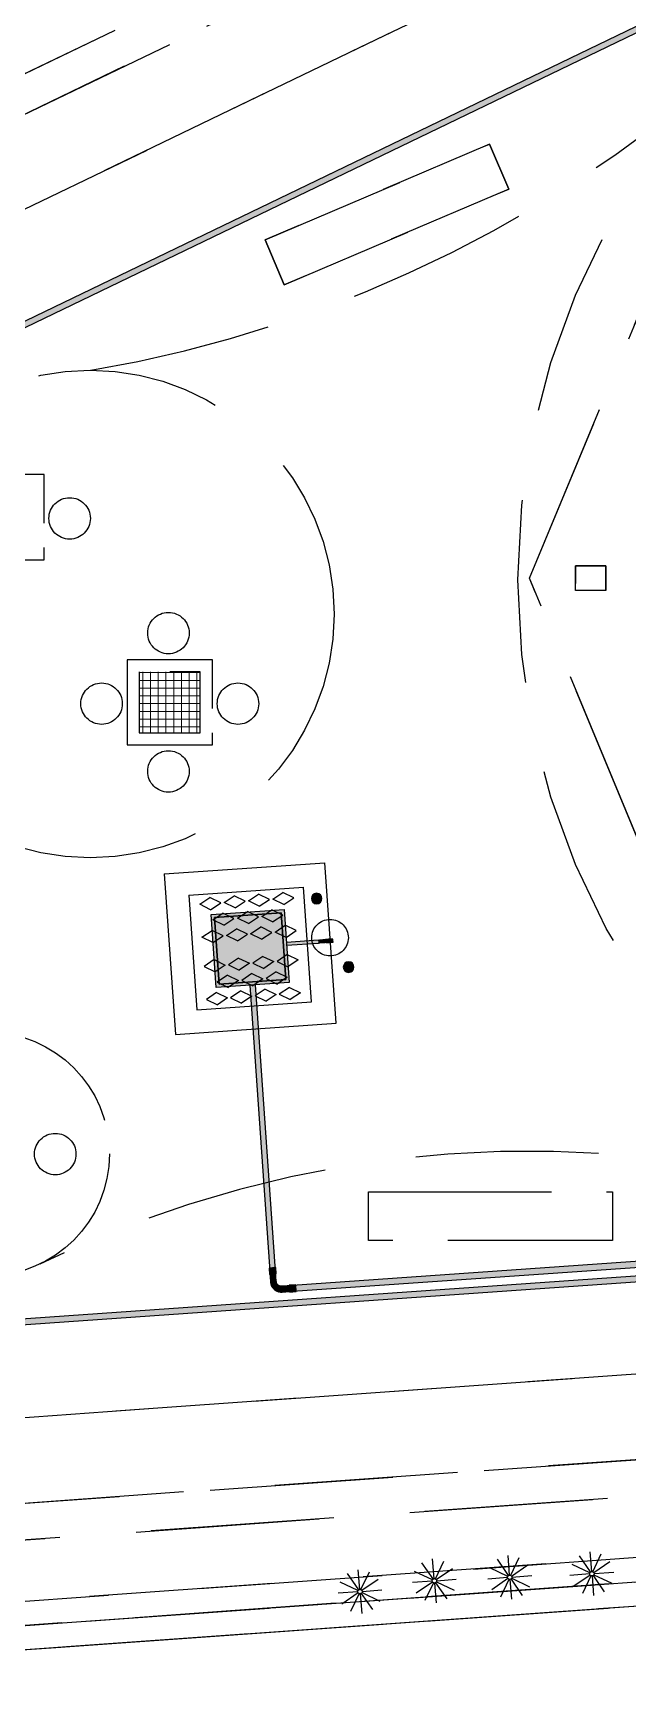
# Model space of a CAD drawing. Header units: metres. Extents: x 4 to 151, y -16 to 34.
# Drawn here: x 28.65 to 33.52, y 0 to 13.63 of the extents above; entities that cross this region are included whole.
import ezdxf

# ---------------------------------------------------------------- set-up
doc = ezdxf.new("R2010")
doc.units = ezdxf.units.M
doc.linetypes.add('IMPORT-_Tracejado pequeno', pattern=[2.25, 1.5, -0.75])
doc.linetypes.add('IMPORT-DASHED2 _4_', pattern=[0.375, 0.25, -0.125])
for name, color, linetype, lineweight in [('A-ANNO-NOTE', 7, 'Continuous', 9), ('Dispositivos elétricos', 7, 'Continuous', 50), ('E-POWR-CNDT', 7, 'Continuous', 25), ('KIRYA - PAREDE', 7, 'Continuous', 35), ('KIRYA - PAREDE VISTA', 7, 'Continuous', 18), ('KIRYA - PISO', 7, 'Continuous', 9), ('KIRYA - PROJEÇÃO', 7, 'IMPORT-DASHED2 _4_', 9), ('VEGETAÇÃO', 7, 'Continuous', 9)]:
    doc.layers.add(name, color=color, linetype=linetype, lineweight=lineweight)
doc.layers.add('Base Revit Coremas_dwg', color=7, linetype='Continuous', lineweight=9, true_color=0x767676)

# ---------------------------------------------------------------- blocks, each defined once
blk = doc.blocks.new('Caixa de Passagem no Passeio - Caixa de Passagem no Passeio 2-8198666-PLANTA BAIXA - TÉRREO')
at = {"layer": 'Dispositivos elétricos', "lineweight": 25, "true_color": 0x82482d}
h = blk.add_hatch(color=27, dxfattribs=at)
h.paths.add_polyline_path([(-0.3, -0.3), (0.3, -0.3), (0.3, 0.3), (-0.3, 0.3), (-0.3, -0.3)])
h.paths.add_polyline_path([(-0.275, -0.275), (-0.275, 0.275), (0.275, 0.275), (0.275, -0.275), (-0.104, -0.275)])
at = {"layer": 'Dispositivos elétricos', "lineweight": 25, "true_color": 0x5a6266}
blk.add_hatch(color=251, dxfattribs=at).paths.add_polyline_path([(-0.275, -0.275), (0.275, -0.275), (0.275, 0.275), (-0.275, 0.275), (-0.275, -0.171)])
at = {"layer": 'Dispositivos elétricos', "color": 253, "lineweight": 25, "true_color": 0xababab}
for p, q in [((-0.3, -0.3), (-0.3, 0.3)), ((-0.3, 0.3), (0.3, 0.3)), ((-0.275, -0.275), (-0.275, 0.275)), ((-0.275, 0.275), (0.275, 0.275)), ((-0.275, 0.275), (-0.275, -0.275)), ((0.275, 0.275), (-0.275, 0.275)), ((0.275, 0.275), (0.275, -0.275)), ((0.275, -0.275), (0.275, 0.275)), ((0.3, 0.3), (0.3, -0.3)), ((0.3, -0.3), (-0.3, -0.3)), ((0.275, -0.275), (-0.275, -0.275)), ((-0.275, -0.275), (0.275, -0.275))]:
    blk.add_line(p, q, dxfattribs=at)
blk = doc.blocks.new('BEE - PVC Roscavel_Curvas - BEE - PVC Roscavel_Curvas-8123984-PLANTA BAIXA - TÉRREO')
at = {"layer": 'E-POWR-CNDT', "true_color": 0x2c2c2c}
for points in [[(-0.065, -0.024), (-0.065, 0.024), (-0.127, 0.023), (-0.127, -0.024), (-0.065, -0.024)], [(0.024, 0.065), (0.023, 0.127), (-0.024, 0.127), (-0.023, 0.065), (0.023, 0.065)]]:
    blk.add_hatch(color=250, dxfattribs=at).paths.add_polyline_path(points)
h = blk.add_hatch(color=250, dxfattribs=at)
h.paths.add_polyline_path([(-0.029, 0.044), (-0.043, 0.03), (-0.034, 0.036), (-0.031, 0.042)])
h.paths.add_polyline_path([(0.024, 0.065), (-0.024, 0.065), (-0.028, 0.046), (-0.038, 0.034), (-0.047, 0.028), (-0.065, 0.023), (-0.065, -0.024), (-0.036, -0.018), (-0.013, -0.007), (0.004, 0.01), (0.008, 0.016), (0.019, 0.038), (0.024, 0.065)])
at = {"layer": 'E-POWR-CNDT', "color": 253, "true_color": 0xababab}
for p, q in [((-0.024, 0.154), (-0.024, 0.065)), ((0.024, 0.065), (0.024, 0.154)), ((-0.065, 0.024), (-0.153, 0.024)), ((-0.153, -0.024), (-0.065, -0.024))]:
    blk.add_line(p, q, dxfattribs=at)
at = {"layer": 'E-POWR-CNDT', "color": 253, "true_color": 0xababab, "flags": 128}
for points in [[(-0.065, -0.024), (-0.061, -0.024), (-0.058, -0.023), (-0.054, -0.023), (-0.051, -0.023), (-0.047, -0.022), (-0.044, -0.021), (-0.04, -0.02), (-0.037, -0.019), (-0.034, -0.018), (-0.03, -0.017), (-0.027, -0.015), (-0.024, -0.014), (-0.021, -0.012), (-0.018, -0.01), (-0.015, -0.008), (-0.012, -0.006), (-0.009, -0.004), (-0.007, -0.002), (-0.004, 0.001), (-0.001, 0.003), (0.001, 0.006), (0.003, 0.008), (0.006, 0.011), (0.008, 0.014), (0.01, 0.017), (0.011, 0.02), (0.013, 0.023), (0.015, 0.026), (0.016, 0.03), (0.018, 0.033), (0.019, 0.036), (0.02, 0.04), (0.021, 0.043), (0.022, 0.046), (0.022, 0.05), (0.023, 0.053), (0.023, 0.057), (0.024, 0.06), (0.024, 0.064), (0.024, 0.065)], [(-0.024, 0.065), (-0.024, 0.063), (-0.024, 0.062), (-0.024, 0.06), (-0.024, 0.058), (-0.025, 0.057), (-0.025, 0.055), (-0.025, 0.054), (-0.026, 0.052), (-0.026, 0.05), (-0.027, 0.049), (-0.028, 0.047), (-0.028, 0.046), (-0.029, 0.044), (-0.03, 0.043), (-0.031, 0.042), (-0.032, 0.04), (-0.033, 0.039), (-0.034, 0.038), (-0.035, 0.037), (-0.036, 0.035), (-0.037, 0.034), (-0.039, 0.033), (-0.04, 0.032), (-0.041, 0.031), (-0.043, 0.03), (-0.044, 0.029), (-0.046, 0.029), (-0.047, 0.028), (-0.049, 0.027), (-0.05, 0.027), (-0.052, 0.026), (-0.053, 0.025), (-0.055, 0.025), (-0.056, 0.025), (-0.058, 0.024), (-0.06, 0.024), (-0.061, 0.024), (-0.063, 0.024), (-0.065, 0.024), (-0.065, 0.024)]]:
    blk.add_lwpolyline(points, dxfattribs=at)
blk = doc.blocks.new('BEE - PVC Roscavel_Luva Para Conexão - BEE - PVC Roscavel_Luva Para Conexão-6371739-PLANTA BAIXA - TÉRREO')
at = {"layer": 'E-POWR-CNDT', "true_color": 0x2c2c2c}
blk.add_hatch(color=250, dxfattribs=at).paths.add_polyline_path([(7.318, 3.304), (7.371, 3.308), (7.367, 3.364), (7.314, 3.36), (7.318, 3.305)])
at = {"layer": 'E-POWR-CNDT', "color": 253, "true_color": 0xababab}
for p, q in [((7.367, 3.364), (7.314, 3.36)), ((7.314, 3.36), (7.318, 3.304)), ((7.318, 3.304), (7.371, 3.308)), ((7.371, 3.308), (7.367, 3.364))]:
    blk.add_line(p, q, dxfattribs=at)
blk = doc.blocks.new('BEE - PVC Roscavel_Luva Para Conexão - BEE - PVC Roscavel_Luva Para Conexão-V7-PLANTA BAIXA - TÉRREO')
at = {"layer": 'E-POWR-CNDT', "true_color": 0x2c2c2c}
blk.add_hatch(color=250, dxfattribs=at).paths.add_polyline_path([(7.152, 3.448), (7.208, 3.452), (7.204, 3.505), (7.149, 3.501), (7.152, 3.448)])
at = {"layer": 'E-POWR-CNDT', "color": 253, "true_color": 0xababab}
for p, q in [((7.205, 3.505), (7.149, 3.501)), ((7.149, 3.501), (7.152, 3.448)), ((7.152, 3.448), (7.208, 3.452)), ((7.208, 3.452), (7.205, 3.505))]:
    blk.add_line(p, q, dxfattribs=at)
blk = doc.blocks.new('PVC Corrugado Amarelo_Caixa de Octogonal 4x4 - PVC Corrugado Amarelo_Caixa de Octogonal 4x4-2829200-PLANTA BAIXA - TÉRREO')
at = {"layer": 'Dispositivos elétricos', "lineweight": 25, "true_color": 0xffff00}
h = blk.add_hatch(color=2, dxfattribs=at)
h.paths.add_polyline_path([(0, -0.043), (0.015, -0.041), (0.024, -0.036), (0.031, -0.031), (0.038, -0.022), (0.042, -0.009), (0.044, 0), (0.041, 0.015), (0.036, 0.024), (0.031, 0.031), (0.021, 0.038), (0.009, 0.042), (-0.003, 0.043), (-0.011, 0.042), (-0.025, 0.035), (-0.031, 0.03), (-0.038, 0.022), (-0.042, 0.008), (-0.043, 0), (-0.041, -0.015), (-0.036, -0.024), (-0.028, -0.033), (-0.022, -0.038), (-0.008, -0.042), (-0.003, -0.043)])
h.paths.add_polyline_path([(0.003, -0.036), (-0.015, -0.035), (-0.036, -0.014), (-0.035, 0.015), (-0.015, 0.036), (0.015, 0.036), (0.036, 0.015), (0.036, -0.015), (0.014, -0.036), (0.006, -0.036)])
blk.add_hatch(color=2, dxfattribs=at).paths.add_polyline_path([(0.015, -0.036), (0.036, -0.015), (0.036, 0.015), (0.015, 0.036), (-0.015, 0.036), (-0.036, 0.015), (-0.036, -0.015), (-0.015, -0.036)])
at = {"layer": 'Dispositivos elétricos', "color": 253, "lineweight": 25, "true_color": 0xababab}
for p, q in [((-0.015, 0.036), (-0.036, 0.015)), ((-0.036, 0.015), (-0.036, -0.015)), ((0.015, 0.036), (-0.015, 0.036)), ((0.036, 0.015), (0.015, 0.036)), ((0.036, -0.015), (0.036, 0.015)), ((-0.036, -0.015), (-0.015, -0.036)), ((-0.015, -0.036), (0.015, -0.036)), ((0.015, -0.036), (0.036, -0.015))]:
    blk.add_line(p, q, dxfattribs=at)
for start, end in [(360, 180), (180, 360)]:
    blk.add_arc((0, 0), 0.0435, start, end, dxfattribs=at)
blk = doc.blocks.new('ELE_PRAÇA_COREMAS_rvt-1-PLANTA BAIXA - TÉRREO')
at = {"layer": 'E-POWR-CNDT', "lineweight": 5, "true_color": 0xbcbcbc}
for points in [[(3.659, 10.526), (12.811, 14.94), (12.801, 14.961), (3.649, 10.547), (3.657, 10.531)], [(3.67, 10.505), (12.821, 14.919), (12.811, 14.94), (3.659, 10.526), (3.67, 10.505)], [(7.153, 3.501), (7.177, 3.503), (7.014, 5.823), (6.991, 5.821), (7.153, 3.501)], [(7.177, 3.503), (7.2, 3.504), (7.037, 5.824), (7.014, 5.823), (7.172, 3.573)], [(7.369, 3.336), (12.766, 3.713), (12.765, 3.737), (7.367, 3.358), (7.369, 3.34)], [(7.37, 3.312), (12.768, 3.69), (12.766, 3.713), (7.369, 3.336), (7.37, 3.312)], [(2.477, 2.874), (12.775, 3.595), (12.773, 3.618), (2.475, 2.897), (2.476, 2.88)], [(2.479, 2.851), (12.776, 3.572), (12.775, 3.595), (2.477, 2.874), (2.479, 2.851)]]:
    blk.add_hatch(color=9, dxfattribs=at).paths.add_polyline_path(points)
at = {"layer": 'E-POWR-CNDT', "lineweight": 5, "true_color": 0xffd4ab}
for points in [[(7.292, 6.161), (7.552, 6.179), (7.551, 6.192), (7.291, 6.173), (7.291, 6.163)], [(7.292, 6.149), (7.552, 6.167), (7.552, 6.179), (7.292, 6.16), (7.292, 6.149)], [(7.553, 6.179), (7.6, 6.183), (7.601, 6.189), (7.605, 6.194), (7.608, 6.195), (7.589, 6.194), (7.552, 6.19), (7.552, 6.181)], [(7.553, 6.167), (7.608, 6.172), (7.602, 6.174), (7.601, 6.179), (7.6, 6.183), (7.553, 6.179), (7.553, 6.167)], [(7.6, 6.183), (7.672, 6.188), (7.671, 6.2), (7.613, 6.196), (7.608, 6.195), (7.605, 6.194), (7.604, 6.191), (7.601, 6.189), (7.6, 6.183)], [(7.613, 6.171), (7.633, 6.173), (7.656, 6.174), (7.673, 6.176), (7.672, 6.188), (7.6, 6.183), (7.602, 6.176), (7.605, 6.174), (7.608, 6.173), (7.61, 6.171)]]:
    blk.add_hatch(color=41, dxfattribs=at).paths.add_polyline_path(points)
h = blk.add_hatch(color=41, dxfattribs=at)
h.paths.add_polyline_path([(7.61, 6.171), (7.607, 6.173), (7.606, 6.173), (7.609, 6.172)])
h.paths.add_polyline_path([(7.601, 6.189), (7.604, 6.191), (7.604, 6.193), (7.602, 6.191)])
at = {"layer": 'A-ANNO-NOTE', "color": 253, "lineweight": 25, "true_color": 0xababab}
for p, q in [((6.289, 6.734), (7.606, 6.826)), ((7.698, 5.51), (7.606, 6.826)), ((6.289, 6.734), (6.381, 5.418)), ((6.491, 6.559), (7.431, 6.625)), ((6.491, 6.559), (6.556, 5.619)), ((6.78, 6.499), (6.863, 6.555)), ((6.953, 6.511), (6.863, 6.555)), ((6.979, 6.513), (7.062, 6.569)), ((7.152, 6.525), (7.062, 6.569)), ((7.179, 6.527), (7.262, 6.583)), ((7.352, 6.539), (7.262, 6.583)), ((7.496, 5.685), (7.431, 6.625)), ((6.58, 6.485), (6.663, 6.541)), ((6.67, 6.441), (6.58, 6.485)), ((6.753, 6.497), (6.663, 6.541)), ((6.67, 6.441), (6.753, 6.497)), ((6.688, 6.357), (6.771, 6.413)), ((6.861, 6.369), (6.771, 6.413)), ((6.87, 6.455), (6.78, 6.499)), ((6.87, 6.455), (6.953, 6.511)), ((6.889, 6.371), (6.972, 6.427)), ((7.062, 6.383), (6.972, 6.427)), ((7.069, 6.469), (6.979, 6.513)), ((7.069, 6.469), (7.152, 6.525)), ((7.089, 6.385), (7.171, 6.441)), ((7.261, 6.397), (7.171, 6.441)), ((7.269, 6.483), (7.179, 6.527)), ((7.269, 6.483), (7.352, 6.539)), ((6.599, 6.215), (6.682, 6.271)), ((6.772, 6.227), (6.682, 6.271)), ((6.778, 6.313), (6.688, 6.357)), ((6.778, 6.313), (6.861, 6.369)), ((6.799, 6.229), (6.882, 6.285)), ((6.972, 6.241), (6.882, 6.285)), ((6.979, 6.327), (6.889, 6.371)), ((6.979, 6.327), (7.062, 6.383)), ((6.998, 6.243), (7.081, 6.299)), ((7.171, 6.255), (7.081, 6.299)), ((7.178, 6.341), (7.089, 6.385)), ((7.178, 6.341), (7.261, 6.397)), ((7.198, 6.257), (7.281, 6.313)), ((7.371, 6.269), (7.281, 6.313)), ((6.689, 6.172), (6.599, 6.215)), ((6.689, 6.172), (6.772, 6.227)), ((6.889, 6.185), (6.799, 6.229)), ((6.889, 6.185), (6.972, 6.241)), ((7.088, 6.199), (6.998, 6.243)), ((7.088, 6.199), (7.171, 6.255)), ((7.288, 6.213), (7.198, 6.257)), ((7.288, 6.213), (7.371, 6.269)), ((6.699, 6.031), (6.616, 5.975)), ((6.699, 6.031), (6.789, 5.987)), ((6.898, 6.044), (6.816, 5.989)), ((6.898, 6.044), (6.988, 6.001)), ((6.988, 6.001), (6.905, 5.945)), ((7.098, 6.058), (7.015, 6.003)), ((7.015, 6.003), (7.105, 5.959)), ((7.098, 6.058), (7.188, 6.015)), ((7.188, 6.015), (7.105, 5.959)), ((7.297, 6.072), (7.215, 6.016)), ((7.215, 6.016), (7.304, 5.973)), ((7.297, 6.072), (7.387, 6.029)), ((7.387, 6.029), (7.304, 5.973)), ((6.616, 5.975), (6.706, 5.931)), ((6.789, 5.987), (6.706, 5.931)), ((6.807, 5.903), (6.724, 5.847)), ((6.807, 5.903), (6.897, 5.859)), ((6.816, 5.989), (6.905, 5.945)), ((7.008, 5.917), (6.925, 5.861)), ((7.008, 5.917), (7.098, 5.873)), ((7.098, 5.873), (7.015, 5.817)), ((7.207, 5.931), (7.124, 5.875)), ((7.124, 5.875), (7.214, 5.831)), ((7.207, 5.931), (7.297, 5.887)), ((7.297, 5.887), (7.214, 5.831)), ((6.718, 5.761), (6.635, 5.705)), ((6.718, 5.761), (6.808, 5.717)), ((6.724, 5.847), (6.814, 5.803)), ((6.897, 5.859), (6.814, 5.803)), ((6.917, 5.775), (6.834, 5.719)), ((6.917, 5.775), (7.007, 5.731)), ((7.007, 5.731), (6.924, 5.675)), ((6.925, 5.861), (7.015, 5.817)), ((7.117, 5.789), (7.034, 5.733)), ((7.034, 5.733), (7.124, 5.689)), ((7.117, 5.789), (7.207, 5.745)), ((7.207, 5.745), (7.124, 5.689)), ((7.316, 5.803), (7.233, 5.747)), ((7.233, 5.747), (7.323, 5.703)), ((7.316, 5.803), (7.406, 5.759)), ((7.406, 5.759), (7.323, 5.703)), ((6.556, 5.619), (7.496, 5.685)), ((6.635, 5.705), (6.725, 5.661)), ((6.808, 5.717), (6.725, 5.661)), ((6.834, 5.719), (6.924, 5.675)), ((6.381, 5.418), (7.698, 5.51))]:
    blk.add_line(p, q, dxfattribs=at)
at = {"layer": 'E-POWR-CNDT', "color": 21, "true_color": 0xffabab}
for p, q in [((12.801, 14.961), (3.649, 10.547)), ((3.67, 10.505), (12.821, 14.919)), ((6.991, 5.821), (7.155, 3.475)), ((7.202, 3.478), (7.038, 5.824)), ((12.765, 3.737), (7.341, 3.357)), ((7.344, 3.31), (12.768, 3.689)), ((12.773, 3.618), (2.475, 2.898)), ((2.479, 2.851), (12.776, 3.571))]:
    blk.add_line(p, q, dxfattribs=at)
at = {"layer": 'E-POWR-CNDT', "color": 253, "true_color": 0xababab}
for p, q in [((7.551, 6.192), (7.291, 6.173)), ((7.292, 6.149), (7.552, 6.167)), ((7.552, 6.192), (7.551, 6.192)), ((7.552, 6.167), (7.553, 6.167)), ((7.672, 6.2), (7.671, 6.2)), ((7.673, 6.188), (7.672, 6.2)), ((7.674, 6.175), (7.673, 6.188)), ((7.673, 6.175), (7.674, 6.175))]:
    blk.add_line(p, q, dxfattribs=at)
at = {"layer": 'E-POWR-CNDT', "color": 253, "true_color": 0xababab, "flags": 128}
for points in [[(7.552, 6.192), (7.554, 6.192), (7.556, 6.192), (7.559, 6.192), (7.561, 6.192), (7.564, 6.193), (7.566, 6.193), (7.568, 6.193), (7.571, 6.193), (7.573, 6.193), (7.575, 6.193), (7.577, 6.194), (7.579, 6.194), (7.581, 6.194), (7.583, 6.194), (7.585, 6.194), (7.587, 6.194), (7.589, 6.194), (7.591, 6.195), (7.593, 6.195), (7.595, 6.195), (7.596, 6.195), (7.598, 6.195), (7.599, 6.195), (7.601, 6.195), (7.602, 6.195), (7.603, 6.195), (7.604, 6.195), (7.606, 6.196), (7.607, 6.196), (7.607, 6.196), (7.608, 6.196), (7.609, 6.196)], [(7.613, 6.171), (7.612, 6.171), (7.612, 6.171), (7.611, 6.171), (7.61, 6.171), (7.609, 6.171), (7.609, 6.171), (7.608, 6.171), (7.607, 6.171), (7.605, 6.17), (7.604, 6.17), (7.603, 6.17), (7.601, 6.17), (7.6, 6.17), (7.598, 6.17), (7.597, 6.17), (7.595, 6.17), (7.593, 6.17), (7.592, 6.169), (7.59, 6.169), (7.588, 6.169), (7.586, 6.169), (7.584, 6.169), (7.582, 6.169), (7.579, 6.169), (7.577, 6.168), (7.575, 6.168), (7.573, 6.168), (7.571, 6.168), (7.568, 6.168), (7.566, 6.168), (7.564, 6.168), (7.561, 6.167), (7.559, 6.167), (7.556, 6.167), (7.554, 6.167), (7.553, 6.167)], [(7.671, 6.2), (7.669, 6.2), (7.667, 6.2), (7.664, 6.2), (7.662, 6.199), (7.659, 6.199), (7.657, 6.199), (7.655, 6.199), (7.653, 6.199), (7.65, 6.199), (7.648, 6.198), (7.646, 6.198), (7.644, 6.198), (7.642, 6.198), (7.64, 6.198), (7.638, 6.198), (7.636, 6.198), (7.634, 6.197), (7.632, 6.197), (7.63, 6.197), (7.628, 6.197), (7.627, 6.197), (7.625, 6.197), (7.624, 6.197), (7.622, 6.197), (7.621, 6.197), (7.62, 6.197), (7.619, 6.196), (7.618, 6.196), (7.617, 6.196), (7.616, 6.196), (7.615, 6.196), (7.614, 6.196), (7.613, 6.196), (7.613, 6.196), (7.612, 6.196), (7.612, 6.196), (7.612, 6.196), (7.612, 6.196), (7.612, 6.196), (7.612, 6.196)], [(7.613, 6.171), (7.613, 6.171), (7.613, 6.171), (7.614, 6.171), (7.614, 6.171), (7.614, 6.171), (7.615, 6.171), (7.616, 6.171), (7.616, 6.171), (7.617, 6.171), (7.618, 6.171), (7.619, 6.171), (7.62, 6.171), (7.621, 6.172), (7.622, 6.172), (7.624, 6.172), (7.625, 6.172), (7.627, 6.172), (7.628, 6.172), (7.63, 6.172), (7.631, 6.172), (7.633, 6.172), (7.635, 6.173), (7.637, 6.173), (7.639, 6.173), (7.641, 6.173), (7.643, 6.173), (7.645, 6.173), (7.647, 6.173), (7.649, 6.174), (7.651, 6.174), (7.654, 6.174), (7.656, 6.174), (7.658, 6.174), (7.661, 6.174), (7.663, 6.174), (7.665, 6.175), (7.668, 6.175), (7.67, 6.175), (7.672, 6.175), (7.673, 6.175)]]:
    blk.add_lwpolyline(points, dxfattribs=at)
at = {"layer": 'Dispositivos elétricos', "color": 253, "lineweight": 25, "true_color": 0xababab}
for p in [(7.539, 6.532), (7.801, 5.97)]:
    blk.add_blockref('PVC Corrugado Amarelo_Caixa de Octogonal 4x4 - PVC Corrugado Amarelo_Caixa de Octogonal 4x4-2829200-PLANTA BAIXA - TÉRREO', p, dxfattribs=at)
at = {"layer": 'Dispositivos elétricos', "color": 253, "lineweight": 25, "true_color": 0xababab, "rotation": 3.999999999999221}
blk.add_blockref('Caixa de Passagem no Passeio - Caixa de Passagem no Passeio 2-8198666-PLANTA BAIXA - TÉRREO', (6.994, 6.122), dxfattribs=at)
at = {"layer": 'E-POWR-CNDT', "color": 253, "lineweight": 25, "true_color": 0xababab}
for name in ['BEE - PVC Roscavel_Luva Para Conexão - BEE - PVC Roscavel_Luva Para Conexão-V7-PLANTA BAIXA - TÉRREO', 'BEE - PVC Roscavel_Luva Para Conexão - BEE - PVC Roscavel_Luva Para Conexão-6371739-PLANTA BAIXA - TÉRREO']:
    blk.add_blockref(name, (0, 0), dxfattribs=at)
at = {"layer": 'E-POWR-CNDT', "color": 253, "lineweight": 25, "true_color": 0xababab, "rotation": 273.9999999999999}
blk.add_blockref('BEE - PVC Roscavel_Curvas - BEE - PVC Roscavel_Curvas-8123984-PLANTA BAIXA - TÉRREO', (7.189, 3.323), dxfattribs=at)
blk = doc.blocks.new('Base Revit Coremas_dwg_A$C277F18F9-8225585-PLANTA BAIXA - TÉRREO')
at = {"layer": 'VEGETAÇÃO', "color": 254, "linetype": 'IMPORT-_Tracejado pequeno', "lineweight": 25, "true_color": 0xe3e3e3}
for p, q in [((0.171, 0.196), (0.09, 0.336)), ((0.18, 0.198), (0.18, 0.36)), ((0.189, 0.196), (0.27, 0.336)), ((0.162, 0.18), (0, 0.18)), ((0.164, 0.189), (0.024, 0.27)), ((0.164, 0.171), (0.024, 0.09)), ((0.171, 0.164), (0.09, 0.024)), ((0.18, 0.162), (0.18, 0)), ((0.189, 0.164), (0.27, 0.024)), ((0.196, 0.189), (0.336, 0.27)), ((0.196, 0.171), (0.336, 0.09)), ((0.198, 0.18), (0.36, 0.18))]:
    blk.add_line(p, q, dxfattribs=at)
blk.add_circle((0.18, 0.18), 0.018, dxfattribs=at)
blk = doc.blocks.new('Base Revit Coremas_dwg_A$C6DD851CF-8225586-PLANTA BAIXA - TÉRREO')
at = {"layer": 'VEGETAÇÃO', "color": 254, "linetype": 'IMPORT-_Tracejado pequeno', "lineweight": 25, "true_color": 0xe3e3e3}
for p, q in [((0.171, 0.196), (0.09, 0.336)), ((0.18, 0.198), (0.18, 0.36)), ((0.189, 0.196), (0.27, 0.336)), ((0.162, 0.18), (0, 0.18)), ((0.164, 0.189), (0.024, 0.27)), ((0.164, 0.171), (0.024, 0.09)), ((0.171, 0.164), (0.09, 0.024)), ((0.18, 0.162), (0.18, 0)), ((0.189, 0.164), (0.27, 0.024)), ((0.196, 0.189), (0.336, 0.27)), ((0.196, 0.171), (0.336, 0.09)), ((0.198, 0.18), (0.36, 0.18))]:
    blk.add_line(p, q, dxfattribs=at)
blk.add_circle((0.18, 0.18), 0.018, dxfattribs=at)
blk = doc.blocks.new('Base Revit Coremas_dwg_A$C7A191758-8225587-PLANTA BAIXA - TÉRREO')
at = {"layer": 'VEGETAÇÃO', "color": 254, "linetype": 'IMPORT-_Tracejado pequeno', "lineweight": 25, "true_color": 0xe3e3e3}
for p, q in [((0.171, 0.196), (0.09, 0.336)), ((0.18, 0.198), (0.18, 0.36)), ((0.189, 0.196), (0.27, 0.336)), ((0.162, 0.18), (0, 0.18)), ((0.164, 0.189), (0.024, 0.27)), ((0.164, 0.171), (0.024, 0.09)), ((0.171, 0.164), (0.09, 0.024)), ((0.18, 0.162), (0.18, 0)), ((0.189, 0.164), (0.27, 0.024)), ((0.196, 0.189), (0.336, 0.27)), ((0.196, 0.171), (0.336, 0.09)), ((0.198, 0.18), (0.36, 0.18))]:
    blk.add_line(p, q, dxfattribs=at)
blk.add_circle((0.18, 0.18), 0.018, dxfattribs=at)
blk = doc.blocks.new('Base Revit Coremas_dwg-8208185-PLANTA BAIXA - TÉRREO')
at = {"layer": 'KIRYA - PAREDE VISTA', "linetype": 'IMPORT-_Tracejado pequeno', "true_color": 0xe3e3e3}
h = blk.add_hatch(dxfattribs=at)
h.set_pattern_fill('FP_3', color=254, style=0, pattern_type=2)
h.set_pattern_definition([(90, (-1332.528, -1131.757), (-0.0635, 4e-18), []), (180, (-1332.528, -1131.757), (-8e-18, -0.0635), [])])
h.paths.add_polyline_path([(6.585, 7.892), (6.585, 8.392), (6.085, 8.392), (6.085, 7.892)])
at = {"layer": 'KIRYA - PAREDE', "color": 254, "linetype": 'IMPORT-_Tracejado pequeno', "lineweight": 25, "true_color": 0xe3e3e3, "flags": 128}
for points in [[(43.83, 32.29), (44.03, 32.289), (43.888, 3.135), (0.243, 0.017), (0.229, 0.217), (43.689, 3.321), (43.83, 32.29), (44.03, 32.289), (43.888, 3.135), (0.243, 0.017), (0.229, 0.217), (43.689, 3.321)], [(9.91, 9.059), (9.66, 9.059), (9.66, 9.261), (9.91, 9.261), (9.91, 9.059), (9.91, 9.261), (9.66, 9.261), (9.66, 9.059)]]:
    blk.add_lwpolyline(points, close=True, dxfattribs=at)
at = {"layer": 'KIRYA - PAREDE', "color": 254, "linetype": 'IMPORT-_Tracejado pequeno', "lineweight": 25, "true_color": 0xe3e3e3}
blk.add_circle((7.649, 6.211), 0.15, dxfattribs=at)
blk.add_circle((7.649, 6.211), 0.15, dxfattribs=at)
at = {"layer": 'KIRYA - PAREDE VISTA', "color": 254, "linetype": 'IMPORT-_Tracejado pequeno', "lineweight": 25, "true_color": 0xe3e3e3, "flags": 128}
for points in [[(7.117, 11.936), (7.274, 11.568), (9.114, 12.353), (8.957, 12.721), (7.117, 11.936), (8.957, 12.721), (9.114, 12.353), (7.274, 11.568)], [(4.605, 10.012), (4.605, 9.312), (5.305, 9.312), (5.305, 10.012), (4.605, 10.012), (4.605, 9.312), (5.305, 9.312), (5.305, 10.012)], [(5.985, 8.492), (5.985, 7.792), (6.685, 7.792), (6.685, 8.492), (5.985, 8.492), (5.985, 7.792), (6.685, 7.792), (6.685, 8.492)], [(6.085, 8.392), (6.085, 7.892), (6.585, 7.892), (6.585, 8.392), (6.085, 8.392), (6.085, 7.892), (6.585, 7.892), (6.585, 8.392)], [(7.964, 4.127), (9.964, 4.127), (9.964, 3.727), (7.964, 3.727), (7.964, 4.127), (9.964, 4.127), (9.964, 3.727), (7.964, 3.727)]]:
    blk.add_lwpolyline(points, close=True, dxfattribs=at)
at = {"layer": 'KIRYA - PAREDE VISTA', "color": 254, "linetype": 'IMPORT-_Tracejado pequeno', "lineweight": 25, "true_color": 0xe3e3e3}
for centre in [(5.514, 9.651), (5.514, 9.651), (6.324, 8.71), (6.324, 8.71), (5.776, 8.131), (5.776, 8.131), (6.894, 8.131), (6.894, 8.131), (6.324, 7.575), (6.324, 7.575), (5.396, 4.436), (5.396, 4.436)]:
    blk.add_circle(centre, 0.17, dxfattribs=at)
at = {"layer": 'KIRYA - PISO', "color": 254, "linetype": 'IMPORT-_Tracejado pequeno', "lineweight": 25, "true_color": 0xe3e3e3, "flags": 128}
for points in [[(0, 0), (1.518, 12.105), (44.032, 32.61), (43.888, 3.135), (0, 0), (1.518, 12.105), (44.032, 32.61), (43.888, 3.135)], [(0.754, 4.407), (0.229, 0.217), (43.689, 3.321), (43.83, 32.29), (17.515, 19.599), (43.83, 32.29), (43.689, 3.321), (0.229, 0.217)], [(43.83, 32.29), (43.629, 31.971), (43.49, 3.508), (0.458, 0.434), (0.229, 0.217), (0.458, 0.434), (43.49, 3.508), (43.629, 31.971)], [(1.064, 4.469), (0.623, 0.947), (42.992, 3.973), (43.127, 31.618), (17.556, 19.285), (43.127, 31.618), (42.992, 3.973), (0.623, 0.947)], [(1.375, 4.531), (0.966, 1.272), (42.694, 4.253), (42.825, 31.139), (17.596, 18.971), (42.825, 31.139), (42.694, 4.253), (0.966, 1.272)], [(1.767, 2.031), (2.905, 11.109), (42.119, 30.022), (41.997, 4.905), (1.767, 2.031), (2.905, 11.109), (42.119, 30.022), (41.997, 4.905)], [(15.874, 18.474), (1.981, 11.773), (1.297, 6.321), (1.981, 11.773)], [(16.095, 18.247), (2.258, 11.574), (1.582, 6.185), (2.258, 11.574)]]:
    blk.add_lwpolyline(points, close=True, dxfattribs=at)
at = {"layer": 'KIRYA - PISO', "color": 254, "linetype": 'IMPORT-_Tracejado pequeno', "lineweight": 25, "true_color": 0xe3e3e3}
for centre, radius in [((15.189, 9.147), 6), ((15.189, 9.147), 6), ((5.682, 8.866), 2), ((5.682, 8.866), 2), ((4.84, 4.437), 1), ((4.84, 4.437), 1)]:
    blk.add_circle(centre, radius, dxfattribs=at)
for centre, radius, start, end in [((3.933, 21.247), 10.528, 279.588, 313.6121), ((3.933, 21.247), 10.528, 279.588, 313.6121), ((9.283, -4.701), 9.161, 72.3814, 115.9851), ((9.283, -4.701), 9.161, 72.3814, 115.9851)]:
    blk.add_arc(centre, radius, start, end, dxfattribs=at)
at = {"layer": 'KIRYA - PROJEÇÃO', "color": 254, "linetype": 'IMPORT-_Tracejado pequeno', "lineweight": 25, "true_color": 0xe3e3e3, "flags": 128}
blk.add_lwpolyline([(9.284, 9.16), (11.013, 13.332), (15.184, 15.06), (19.356, 13.332), (21.084, 9.16), (19.356, 4.988), (15.184, 3.26), (11.013, 4.988), (9.284, 9.16), (11.013, 13.332), (15.184, 15.06), (19.356, 13.332), (21.084, 9.16), (19.356, 4.988), (15.184, 3.26), (11.013, 4.988)], close=True, dxfattribs=at)
at = {"rotation": 4.525618784365806}
for name, p in [('Base Revit Coremas_dwg_A$C6DD851CF-8225586-PLANTA BAIXA - TÉRREO', (8.339, 0.741)), ('Base Revit Coremas_dwg_A$C6DD851CF-8225586-PLANTA BAIXA - TÉRREO', (8.339, 0.741)), ('Base Revit Coremas_dwg_A$C7A191758-8225587-PLANTA BAIXA - TÉRREO', (8.957, 0.77)), ('Base Revit Coremas_dwg_A$C7A191758-8225587-PLANTA BAIXA - TÉRREO', (8.957, 0.77)), ('Base Revit Coremas_dwg_A$C277F18F9-8225585-PLANTA BAIXA - TÉRREO', (9.63, 0.799)), ('Base Revit Coremas_dwg_A$C277F18F9-8225585-PLANTA BAIXA - TÉRREO', (9.63, 0.799)), ('Base Revit Coremas_dwg_A$C277F18F9-8225585-PLANTA BAIXA - TÉRREO', (7.729, 0.653)), ('Base Revit Coremas_dwg_A$C277F18F9-8225585-PLANTA BAIXA - TÉRREO', (7.729, 0.653))]:
    blk.add_blockref(name, p, dxfattribs=at)

msp = doc.modelspace()

# ---------------------------------------------------------------- block references
at = {"lineweight": 5}
msp.add_blockref('ELE_PRAÇA_COREMAS_rvt-1-PLANTA BAIXA - TÉRREO', (23.434, 0), dxfattribs=at)
at = {"layer": 'Base Revit Coremas_dwg', "color": 254, "linetype": 'IMPORT-_Tracejado pequeno', "lineweight": 25, "true_color": 0xe3e3e3}
msp.add_blockref('Base Revit Coremas_dwg-8208185-PLANTA BAIXA - TÉRREO', (23.434, 0), dxfattribs=at)

doc.saveas('drawing.dxf')
